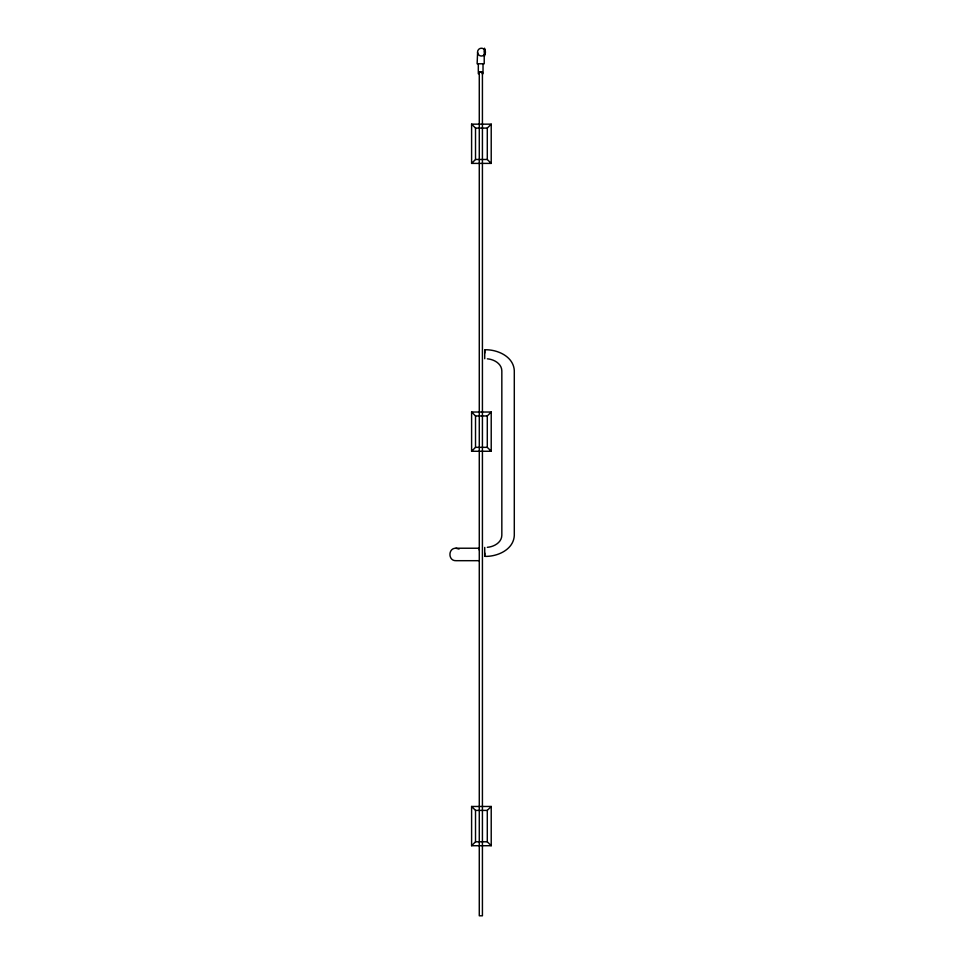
<?xml version="1.0" encoding="UTF-8"?>
<svg xmlns="http://www.w3.org/2000/svg" width="964" height="964" viewBox="0 0 964 964"><rect width="100%" height="100%" fill="white"/><g stroke="black" fill="none" stroke-linecap="round" stroke-linejoin="round"><path stroke-width="1.45" d="M484.723 353.077L484.723 351.065M484.723 555.071L484.723 553.071M479.277 548.444L479.277 550.046M491.218 163.398L487.29 159.482L487.29 128.091L491.218 124.163L471.601 124.163L471.601 163.398L491.218 163.398L491.218 124.163M471.601 163.398L475.517 159.482L475.517 128.091L471.601 124.163M491.218 451.273L487.29 447.344L487.29 415.954L491.218 412.026L471.601 412.026L471.601 451.273L491.218 451.273L491.218 412.026M471.601 451.273L475.517 447.344L475.517 415.954L471.601 412.026M491.218 845.717L487.29 841.789L487.29 810.399L491.218 806.47L471.601 806.47L471.601 845.717L491.218 845.717L491.218 806.47M471.601 845.717L475.517 841.789L475.517 810.399L471.601 806.47M487.338 547.311C493.869 546.805 501.654 542.624 501.834 535.285L501.834 370.851C501.654 363.524 493.869 359.331 487.338 358.825M478.831 548.227L455.936 548.227C447.935 547.926 447.935 560.988 455.936 560.687L478.831 560.687M485.374 556.385C497.761 556.553 513.511 549.576 514.294 535.586L514.294 370.562C513.511 356.56 497.761 349.595 485.374 349.751M477.602 52.514L477.132 63.781L484.217 63.781L484.217 55.334M475.517 128.091L487.29 128.091M475.517 159.482L487.29 159.482M475.517 415.954L487.29 415.954M475.517 447.344L487.29 447.344M475.517 810.399L487.29 810.399M475.517 841.789L487.29 841.789M455.936 548.227L459.057 549.058M484.723 349.751L484.723 358.716M484.723 547.419L484.723 556.385M483.024 63.781L483.024 73.71L482.241 73.71L482.241 71.746L479.108 71.746L479.108 73.71L478.313 73.71L478.313 63.781M483.422 55.526A3.928 3.928 0 0 1 477.529 52.128A3.928 3.928 0 0 1 483.422 48.73M484.41 51.104C484.518 66.829 484.747 39.657 484.41 51.104M482.422 72.131L479.277 72.131L479.277 915.8L482.422 915.8L482.422 72.131M484.229 54.9A3.928 3.928 0 0 0 484.229 49.345A3.916 3.904 -90 0 1 484.241 54.9"/></g></svg>
